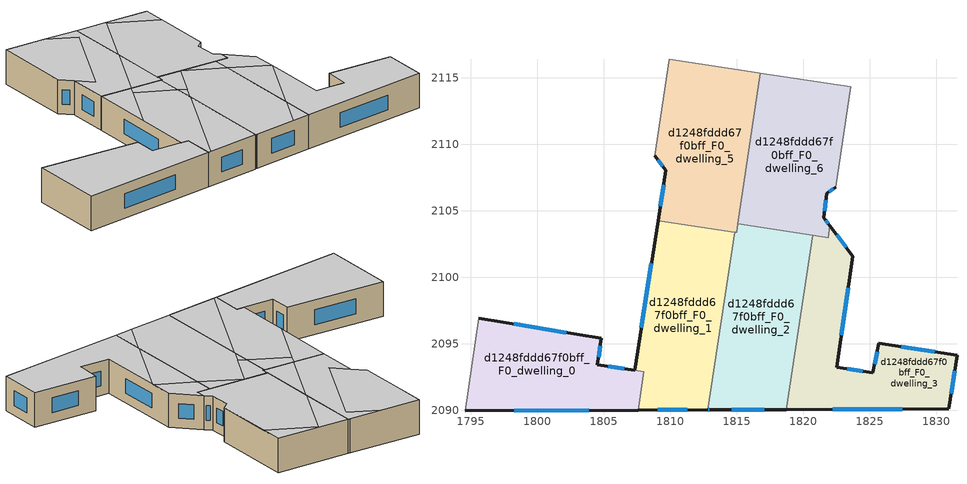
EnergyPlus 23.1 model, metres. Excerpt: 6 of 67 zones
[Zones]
d1248fddd67f0bff_F0_dwelling_0
 floor ground (EU_floor_Construction): 1804.8,2095.43 1804.52,2093.43 1808.01,2092.91 1807.57,2090.03 1794.55,2089.98 1795.6,2096.94 z0
 wall outside (EU_wall_Construction): 1794.55,2089.98 1807.57,2090.03 / 1807.32,2093.01 1804.52,2093.43 1804.8,2095.43 1795.6,2096.94 z0:3
 wall adiabatic (EU_wall_Construction): 1795.6,2096.94 1794.55,2089.98 z0:3
 wall to d1248fddd67f0bff_F0_dwelling_1 (EU_wall_Construction): 1807.57,2090.03 1808.01,2092.91 1807.32,2093.01 z0:3
 window (EU_Window_Construction): 1798.27,2089.99 1803.85,2090.01 / 1802.17,2095.86 1798.23,2096.51 / 1804.6,2094 1804.72,2094.86 / 1806.52,2093.13 1805.32,2093.31 z0.86:2.14
 ceiling to d1248fddd67f0bff_F1_dwelling_5 (EU_floor_Construction): 1807.57,2090.03 1808.01,2092.91 1804.52,2093.43 1804.8,2095.43 1795.6,2096.94 1794.55,2089.98 z3
d1248fddd67f0bff_F0_dwelling_1
 floor ground (EU_floor_Construction): 1814.79,2103.41 1814.84,2103.41 1812.82,2090.05 1812.77,2090.05 1807.57,2090.03 1808.01,2092.91 1807.32,2093.01 1809.08,2104.28 z0
 wall outside (EU_wall_Construction): 1807.57,2090.03 1812.77,2090.05 1812.82,2090.05 / 1809.08,2104.28 1807.32,2093.01 z0:3
 wall to d1248fddd67f0bff_F0_dwelling_2 (EU_wall_Construction): 1812.82,2090.05 1814.84,2103.41 z0:3
 wall to d1248fddd67f0bff_F0_dwelling_5 (EU_wall_Construction): 1814.84,2103.41 1814.79,2103.41 1809.08,2104.28 z0:3
 window (EU_Window_Construction): 1809.06,2090.03 1811.28,2090.04 / 1808.57,2101.06 1807.82,2096.23 z0.86:2.14
 ceiling to d1248fddd67f0bff_F1_dwelling_5 (EU_floor_Construction): 1807.82,2090.03 1814.21,2099.27 1814.47,2100.98 1811.45,2103.07 1808.14,2098.29 1807.32,2093.01 1808.01,2092.91 1807.57,2090.03 z3
 ceiling to d1248fddd67f0bff_F1_dwelling_7 (EU_floor_Construction): 1814.47,2100.98 1814.84,2103.41 1814.79,2103.41 1811.98,2103.84 1811.45,2103.07 z3
 ceiling to d1248fddd67f0bff_F1_dwelling_8 (EU_floor_Construction): 1812.82,2090.05 1814.21,2099.27 1807.82,2090.03 z3
 ceiling to d1248fddd67f0bff_F1_dwelling_4 (EU_floor_Construction): 1808.14,2098.29 1811.98,2103.84 1809.08,2104.28 z3
d1248fddd67f0bff_F0_dwelling_2
 floor ground (EU_floor_Construction): 1820.69,2103.18 1818.71,2090.07 1812.97,2090.05 1812.82,2090.05 1814.84,2103.41 1814.98,2103.38 1815.08,2104.03 z0
 wall outside (EU_wall_Construction): 1812.82,2090.05 1812.97,2090.05 1818.71,2090.07 z0:3
 wall to d1248fddd67f0bff_F0_dwelling_5 (EU_wall_Construction): 1815.08,2104.03 1814.98,2103.38 1814.84,2103.41 z0:3
 wall to d1248fddd67f0bff_F0_dwelling_3 (EU_wall_Construction): 1818.71,2090.07 1820.69,2103.18 z0:3
 wall to d1248fddd67f0bff_F0_dwelling_6 (EU_wall_Construction): 1820.69,2103.18 1815.08,2104.03 z0:3
 window (EU_Window_Construction): 1812.86,2090.05 1812.93,2090.05 / 1814.61,2090.05 1817.07,2090.06 z0.86:2.14
 ceiling to d1248fddd67f0bff_F1_dwelling_7 (EU_floor_Construction): 1820.43,2101.52 1820.69,2103.18 1817.29,2103.69 z3; 1815.1,2100.55 1817.28,2103.69 1815.08,2104.03 1814.98,2103.38 1814.84,2103.41 1814.47,2100.98 z3
 ceiling to d1248fddd67f0bff_F1_dwelling_8 (EU_floor_Construction): 1819.18,2093.24 1820.43,2101.52 1817.29,2103.69 1817.28,2103.69 1814.21,2099.27 1812.82,2090.05 1816.99,2090.06 z3
 ceiling to d1248fddd67f0bff_F1_dwelling_10 (EU_floor_Construction): 1818.71,2090.07 1819.18,2093.24 1816.99,2090.06 z3
 ceiling to d1248fddd67f0bff_F1_dwelling_5 (EU_floor_Construction): 1814.21,2099.27 1815.1,2100.55 1814.47,2100.98 z3
d1248fddd67f0bff_F0_dwelling_3
 floor ground (EU_floor_Construction): 1823.72,2101.61 1822.51,2093.27 1825.22,2092.84 1825.67,2095.06 1831.55,2094.16 1830.94,2090.12 1818.71,2090.07 1820.69,2103.18 1821.86,2103 1822,2103.88 z0
 wall outside (EU_wall_Construction): 1818.71,2090.07 1830.94,2090.12 1831.55,2094.16 1825.67,2095.06 1825.22,2092.84 1822.51,2093.27 1823.72,2101.61 1822,2103.88 z0:3
 wall to d1248fddd67f0bff_F0_dwelling_6 (EU_wall_Construction): 1822,2103.88 1821.86,2103 1820.69,2103.18 z0:3
 window (EU_Window_Construction): 1831.12,2091.27 1831.38,2093 / 1822.2,2090.08 1827.45,2090.1 / 1823.23,2102.25 1822.49,2103.23 / 1822.86,2095.65 1823.38,2099.22 / 1824.45,2092.96 1823.29,2093.14 / 1825.54,2094.42 1825.35,2093.47 / 1829.87,2094.42 1827.35,2094.8 z0.86:2.14
 ceiling to d1248fddd67f0bff_F1_dwelling_10 (EU_floor_Construction): 1830.94,2090.12 1831.55,2094.16 1825.67,2095.06 1825.22,2092.84 1822.51,2093.27 1823.39,2099.31 1819.18,2093.24 1818.71,2090.07 z3
 ceiling to d1248fddd67f0bff_F1_dwelling_8 (EU_floor_Construction): 1819.18,2093.24 1823.39,2099.31 1823.4,2099.37 1823.41,2099.46 1820.43,2101.52 z3
 ceiling to d1248fddd67f0bff_F1_dwelling_7 (EU_floor_Construction): 1823.41,2099.46 1823.72,2101.61 1822,2103.88 1821.86,2103 1820.69,2103.18 1820.43,2101.52 z3
d1248fddd67f0bff_F0_dwelling_5
 floor ground (EU_floor_Construction): 1816.77,2115.37 1815.05,2104.03 1815.08,2104.03 1814.98,2103.38 1809.08,2104.28 1809.67,2108.07 1808.83,2109.15 1809.92,2116.41 z0
 wall outside (EU_wall_Construction): 1808.83,2109.15 1809.67,2108.07 1809.08,2104.28 z0:3
 wall to d1248fddd67f0bff_F0_dwelling_4 (EU_wall_Construction): 1809.92,2116.41 1808.83,2109.15 z0:3
 wall to d1248fddd67f0bff_F0_dwelling_6 (EU_wall_Construction): 1815.08,2104.03 1815.05,2104.03 1816.77,2115.37 z0:3
 wall to d1248fddd67f0bff_F0_dwelling_9 (EU_wall_Construction): 1816.58,2115.4 1809.92,2116.41 z0:3
 wall to d1248fddd67f0bff_F0_dwelling_10 (EU_wall_Construction): 1816.77,2115.37 1816.58,2115.4 z0:3
 window (EU_Window_Construction): 1809.07,2108.84 1809.43,2108.38 / 1809.5,2106.99 1809.24,2105.36 z0.86:2.14
 ceiling to d1248fddd67f0bff_F1_dwelling_4 (EU_floor_Construction): 1811.98,2103.84 1815.87,2109.46 1816.77,2115.37 1813.64,2115.85 1815.99,2114.21 1810.77,2106.67 1809.66,2108.08 1809.08,2104.28 z3
 ceiling adiabatic (EU_roof_Construction): 1810.77,2106.67 1815.99,2114.21 1813.64,2115.85 1809.92,2116.41 1808.83,2109.15 1809.66,2108.08 z3
 ceiling to d1248fddd67f0bff_F1_dwelling_7 (EU_floor_Construction): 1814.98,2103.38 1815.08,2104.03 1815.05,2104.03 1815.87,2109.46 1811.98,2103.84 1814.79,2103.41 1814.84,2103.41 z3
d1248fddd67f0bff_F0_dwelling_6
 floor ground (EU_floor_Construction): 1823.58,2114.34 1822.44,2106.79 1821.76,2106.33 1821.54,2104.47 1822,2103.88 1821.86,2103 1815.05,2104.03 1816.77,2115.37 z0
 wall outside (EU_wall_Construction): 1822,2103.88 1821.54,2104.47 1821.76,2106.33 1822.44,2106.79 z0:3
 wall to d1248fddd67f0bff_F0_dwelling_7 (EU_wall_Construction): 1822.44,2106.79 1823.58,2114.34 z0:3
 wall to d1248fddd67f0bff_F0_dwelling_10 (EU_wall_Construction): 1823.58,2114.35 1816.77,2115.37 z0:3
 window (EU_Window_Construction): 1821.95,2106.46 1822.24,2106.66 / 1821.6,2105 1821.7,2105.8 / 1821.87,2104.05 1821.67,2104.3 z0.86:2.14
 ceiling to d1248fddd67f0bff_F1_dwelling_7 (EU_floor_Construction): 1821.86,2103 1822,2103.88 1821.54,2104.47 1821.76,2106.34 1821.78,2106.35 1822.44,2106.79 1823.27,2112.29 1819.59,2114.83 1815.87,2109.46 1815.05,2104.03 1815.11,2104.02 1817.28,2103.7 1817.29,2103.69 z3
 ceiling to d1248fddd67f0bff_F1_dwelling_4 (EU_floor_Construction): 1815.87,2109.46 1819.67,2114.94 1816.77,2115.37 z3
 ceiling to d1248fddd67f0bff_F1_dwelling_6 (EU_floor_Construction): 1823.27,2112.29 1823.58,2114.34 1819.67,2114.94 1819.59,2114.83 z3
[Building]
EU S2 Campaign: North Axis=0; Terrain=City; Solar Distribution=FullExterior
[Site:Location]
Helsinki-Vantaa.AP: Latitude=60.317; Longitude=24.963; Time Zone=2; Elevation=54.6
[SizingPeriod:WeatherFileDays]
AnnualSizingPeriod: Begin Month=1; Begin Day of Month=1; End Month=12; End Day of Month=31; Day of Week for Start Day=Monday; Use Weather File Daylight Saving Period=No; Use Weather File Rain and Snow Indicators=No
[MATERIAL]
EU_InternalMass_Material: Roughness=MediumRough; Thickness=0.1; Conductivity=1; Density=1800; Specific Heat=900; Thermal Absorptance=0.9; Solar Absorptance=0.7; Visible Absorptance=0.7
[MATERIAL:NOMASS] Roughness=MediumRough; Thermal Absorptance=0.9; Solar Absorptance=0.7; Visible Absorptance=0.7
Name | Thermal Resistance
EU_wall_NoMass | 1.10183
EU_roof_NoMass; EU_floor_NoMass | 1.70606
[WINDOWMATERIAL:SIMPLEGLAZINGSYSTEM]
EU_Window_SimpleGlazing: UFactor=3.11035; Solar Heat Gain Coefficient=0.8; Visible Transmittance=0.8
[CONSTRUCTION]
EU_wall_Construction: EU_wall_NoMass
EU_roof_Construction: EU_roof_NoMass
EU_floor_Construction: EU_floor_NoMass
EU_Window_Construction: EU_Window_SimpleGlazing
EU_InternalMass_Construction: EU_InternalMass_Material
[ZONE] Type=1; Multiplier=1; Ceiling Height=autocalculate; Floor Area=autocalculate; Part of Total Floor Area=Yes
Name | Volume
d1248fddd67f0bff_F0_dwelling_0 | 208.886
d1248fddd67f0bff_F0_dwelling_1 | 239.201
d1248fddd67f0bff_F0_dwelling_2 | 238.977
d1248fddd67f0bff_F0_dwelling_3 | 234.109
d1248fddd67f0bff_F0_dwelling_5 | 239.14
d1248fddd67f0bff_F0_dwelling_6 | 232.904
[INTERNALMASS] Construction=EU_InternalMass_Construction
Name | Zone or ZoneList | Surface Area
d1248fddd67f0bff_F0_dwelling_0_EU_InternalMass | d1248fddd67f0bff_F0_dwelling_0 | 69.6307
d1248fddd67f0bff_F0_dwelling_1_EU_InternalMass | d1248fddd67f0bff_F0_dwelling_1 | 79.7299
d1248fddd67f0bff_F0_dwelling_2_EU_InternalMass | d1248fddd67f0bff_F0_dwelling_2 | 79.6641
d1248fddd67f0bff_F0_dwelling_3_EU_InternalMass | d1248fddd67f0bff_F0_dwelling_3 | 78.0361
d1248fddd67f0bff_F0_dwelling_5_EU_InternalMass | d1248fddd67f0bff_F0_dwelling_5 | 79.7118
d1248fddd67f0bff_F0_dwelling_6_EU_InternalMass | d1248fddd67f0bff_F0_dwelling_6 | 77.6342
[OTHEREQUIPMENT] Fuel Type=Electricity; Design Level Calculation Method=Watts/Area; Power per Zone Floor Area=1; Fraction Latent=0; Fraction Radiant=0; Fraction Lost=0; Carbon Dioxide Generation Rate=0; EndUse Subcategory=EU_Step8_InternalGains
Name | Zone or ZoneList or Space or SpaceList | Schedule
EU_Step8_InternalGain_d1248fddd67f0bff_F0_dwelling_0_f000 | d1248fddd67f0bff_F0_dwelling_0 | EU_Step8_GainSchedule_d1248fddd67f0bff_F0_dwelling_0_f000
EU_Step8_InternalGain_d1248fddd67f0bff_F0_dwelling_1_f000 | d1248fddd67f0bff_F0_dwelling_1 | EU_Step8_GainSchedule_d1248fddd67f0bff_F0_dwelling_1_f000
EU_Step8_InternalGain_d1248fddd67f0bff_F0_dwelling_2_f000 | d1248fddd67f0bff_F0_dwelling_2 | EU_Step8_GainSchedule_d1248fddd67f0bff_F0_dwelling_2_f000
EU_Step8_InternalGain_d1248fddd67f0bff_F0_dwelling_3_f000 | d1248fddd67f0bff_F0_dwelling_3 | EU_Step8_GainSchedule_d1248fddd67f0bff_F0_dwelling_3_f000
EU_Step8_InternalGain_d1248fddd67f0bff_F0_dwelling_5_f000 | d1248fddd67f0bff_F0_dwelling_5 | EU_Step8_GainSchedule_d1248fddd67f0bff_F0_dwelling_5_f000
EU_Step8_InternalGain_d1248fddd67f0bff_F0_dwelling_6_f000 | d1248fddd67f0bff_F0_dwelling_6 | EU_Step8_GainSchedule_d1248fddd67f0bff_F0_dwelling_6_f000
[ZONEVENTILATION:DESIGNFLOWRATE] Schedule=EU_AlwaysOn; Design Flow Rate Calculation Method=AirChanges/Hour; Air Changes per Hour=0.756316; Ventilation Type=Natural; Fan Pressure Rise=0; Fan Total Efficiency=1; Constant Term Coefficient=1; Temperature Term Coefficient=0; Velocity Term Coefficient=0; Velocity Squared Term Coefficient=0; Minimum Indoor Temperature=-100; Maximum Indoor Temperature=100; Delta Temperature=-100; Minimum Outdoor Temperature=-100; Maximum Outdoor Temperature=100; Maximum Wind Speed=40
Name | Zone or ZoneList or Space or SpaceList
EU_ConstantAir_d1248fddd67f0bff_F0_dwelling_0 | d1248fddd67f0bff_F0_dwelling_0
EU_ConstantAir_d1248fddd67f0bff_F0_dwelling_1 | d1248fddd67f0bff_F0_dwelling_1
EU_ConstantAir_d1248fddd67f0bff_F0_dwelling_2 | d1248fddd67f0bff_F0_dwelling_2
EU_ConstantAir_d1248fddd67f0bff_F0_dwelling_3 | d1248fddd67f0bff_F0_dwelling_3
EU_ConstantAir_d1248fddd67f0bff_F0_dwelling_5 | d1248fddd67f0bff_F0_dwelling_5
EU_ConstantAir_d1248fddd67f0bff_F0_dwelling_6 | d1248fddd67f0bff_F0_dwelling_6
[HVACTEMPLATE:THERMOSTAT] Constant Heating Setpoint=20; Constant Cooling Setpoint=50
EU_HeatOnly_d1248fddd67f0bff_F0_dwelling_0; EU_HeatOnly_d1248fddd67f0bff_F0_dwelling_1; EU_HeatOnly_d1248fddd67f0bff_F0_dwelling_2; EU_HeatOnly_d1248fddd67f0bff_F0_dwelling_3; EU_HeatOnly_d1248fddd67f0bff_F0_dwelling_4; EU_HeatOnly_d1248fddd67f0bff_F0_dwelling_5; EU_HeatOnly_d1248fddd67f0bff_F0_dwelling_6; EU_HeatOnly_d1248fddd67f0bff_F0_dwelling_7; EU_HeatOnly_d1248fddd67f0bff_F0_dwelling_8; EU_HeatOnly_d1248fddd67f0bff_F0_dwelling_9; EU_HeatOnly_d1248fddd67f0bff_F0_dwelling_10; EU_HeatOnly_d1248fddd67f0bff_F0_dwelling_11; EU_HeatOnly_d1248fddd67f0bff_F1_dwelling_0; EU_HeatOnly_d1248fddd67f0bff_F1_dwelling_1; EU_HeatOnly_d1248fddd67f0bff_F1_dwelling_2; EU_HeatOnly_d1248fddd67f0bff_F1_dwelling_3; EU_HeatOnly_d1248fddd67f0bff_F1_dwelling_4; EU_HeatOnly_d1248fddd67f0bff_F1_dwelling_5; EU_HeatOnly_d1248fddd67f0bff_F1_dwelling_6; EU_HeatOnly_d1248fddd67f0bff_F1_dwelling_7; EU_HeatOnly_d1248fddd67f0bff_F1_dwelling_8; EU_HeatOnly_d1248fddd67f0bff_F1_dwelling_9; EU_HeatOnly_d1248fddd67f0bff_F1_dwelling_10; EU_HeatOnly_d1248fddd67f0bff_F2_dwelling_0; EU_HeatOnly_d1248fddd67f0bff_F2_dwelling_1; EU_HeatOnly_d1248fddd67f0bff_F2_dwelling_2; EU_HeatOnly_d1248fddd67f0bff_F2_dwelling_3; EU_HeatOnly_d1248fddd67f0bff_F2_dwelling_4; EU_HeatOnly_d1248fddd67f0bff_F2_dwelling_5; EU_HeatOnly_d1248fddd67f0bff_F2_dwelling_6; EU_HeatOnly_d1248fddd67f0bff_F2_dwelling_7; EU_HeatOnly_d1248fddd67f0bff_F2_dwelling_8; EU_HeatOnly_d1248fddd67f0bff_F2_dwelling_9; EU_HeatOnly_d1248fddd67f0bff_F2_dwelling_10; EU_HeatOnly_d1248fddd67f0bff_F3_dwelling_0; EU_HeatOnly_d1248fddd67f0bff_F3_dwelling_1; EU_HeatOnly_d1248fddd67f0bff_F3_dwelling_2; EU_HeatOnly_d1248fddd67f0bff_F3_dwelling_3; EU_HeatOnly_d1248fddd67f0bff_F3_dwelling_4; EU_HeatOnly_d1248fddd67f0bff_F3_dwelling_5; EU_HeatOnly_d1248fddd67f0bff_F3_dwelling_6; EU_HeatOnly_d1248fddd67f0bff_F3_dwelling_7; EU_HeatOnly_d1248fddd67f0bff_F3_dwelling_8; EU_HeatOnly_d1248fddd67f0bff_F3_dwelling_9; EU_HeatOnly_d1248fddd67f0bff_F3_dwelling_10; EU_HeatOnly_d1248fddd67f0bff_F4_dwelling_0; EU_HeatOnly_d1248fddd67f0bff_F4_dwelling_1; EU_HeatOnly_d1248fddd67f0bff_F4_dwelling_2; EU_HeatOnly_d1248fddd67f0bff_F4_dwelling_3; EU_HeatOnly_d1248fddd67f0bff_F4_dwelling_4; EU_HeatOnly_d1248fddd67f0bff_F4_dwelling_5; EU_HeatOnly_d1248fddd67f0bff_F4_dwelling_6; EU_HeatOnly_d1248fddd67f0bff_F4_dwelling_7; EU_HeatOnly_d1248fddd67f0bff_F4_dwelling_8; EU_HeatOnly_d1248fddd67f0bff_F4_dwelling_9; EU_HeatOnly_d1248fddd67f0bff_F4_dwelling_10; EU_HeatOnly_d1248fddd67f0bff_F5_dwelling_0; EU_HeatOnly_d1248fddd67f0bff_F5_dwelling_1; EU_HeatOnly_d1248fddd67f0bff_F5_dwelling_2; EU_HeatOnly_d1248fddd67f0bff_F5_dwelling_3; EU_HeatOnly_d1248fddd67f0bff_F5_dwelling_4; EU_HeatOnly_d1248fddd67f0bff_F5_dwelling_5; EU_HeatOnly_d1248fddd67f0bff_F5_dwelling_6; EU_HeatOnly_d1248fddd67f0bff_F5_dwelling_7; EU_HeatOnly_d1248fddd67f0bff_F5_dwelling_8; EU_HeatOnly_d1248fddd67f0bff_F5_dwelling_9; EU_HeatOnly_d1248fddd67f0bff_F5_dwelling_10
[HVACTEMPLATE:ZONE:IDEALLOADSAIRSYSTEM] System Availability Schedule=EU_AlwaysOn; Maximum Heating Supply Air Temperature=50; Minimum Cooling Supply Air Temperature=13; Maximum Heating Supply Air Humidity Ratio=0.0156; Minimum Cooling Supply Air Humidity Ratio=0.0077; Heating Limit=NoLimit; Cooling Limit=NoLimit; Heating Availability Schedule=EU_AlwaysOn; Cooling Availability Schedule=EU_CoolingOff; Dehumidification Control Type=ConstantSensibleHeatRatio; Cooling Sensible Heat Ratio=0.7; Dehumidification Setpoint=60; Humidification Control Type=None; Humidification Setpoint=30; Outdoor Air Method=None; Outdoor Air Flow Rate per Person=0.00944; Outdoor Air Flow Rate per Zone Floor Area=0; Outdoor Air Flow Rate per Zone=0; Demand Controlled Ventilation Type=None; Outdoor Air Economizer Type=NoEconomizer; Heat Recovery Type=None; Sensible Heat Recovery Effectiveness=0.7; Latent Heat Recovery Effectiveness=0.65
Name | Template Thermostat
d1248fddd67f0bff_F0_dwelling_0 | EU_HeatOnly_d1248fddd67f0bff_F0_dwelling_0
d1248fddd67f0bff_F0_dwelling_1 | EU_HeatOnly_d1248fddd67f0bff_F0_dwelling_1
d1248fddd67f0bff_F0_dwelling_2 | EU_HeatOnly_d1248fddd67f0bff_F0_dwelling_2
d1248fddd67f0bff_F0_dwelling_3 | EU_HeatOnly_d1248fddd67f0bff_F0_dwelling_3
d1248fddd67f0bff_F0_dwelling_5 | EU_HeatOnly_d1248fddd67f0bff_F0_dwelling_5
d1248fddd67f0bff_F0_dwelling_6 | EU_HeatOnly_d1248fddd67f0bff_F0_dwelling_6
[SIZING:ZONE] Zone Cooling Design Supply Air Temperature Input Method=SupplyAirTemperature; Zone Cooling Design Supply Air Temperature=13; Zone Heating Design Supply Air Temperature Input Method=SupplyAirTemperature; Zone Heating Design Supply Air Temperature=50; Zone Cooling Design Supply Air Humidity Ratio=0.008; Zone Heating Design Supply Air Humidity Ratio=0.008; Cooling Design Air Flow Method=DesignDay; Cooling Design Air Flow Rate=0; Cooling Minimum Air Flow per Zone Floor Area=0.000762; Cooling Minimum Air Flow=0; Cooling Minimum Air Flow Fraction=0.2; Heating Design Air Flow Method=DesignDay; Heating Design Air Flow Rate=0; Heating Maximum Air Flow per Zone Floor Area=0.002032; Heating Maximum Air Flow=0.141576; Heating Maximum Air Flow Fraction=0.3; Account for Dedicated Outdoor Air System=No; Dedicated Outdoor Air System Control Strategy=NeutralSupplyAir; Dedicated Outdoor Air Low Setpoint Temperature for Design=autosize; Dedicated Outdoor Air High Setpoint Temperature for Design=autosize; Zone Load Sizing Method=Sensible Load Only No Latent Load; Zone Latent Cooling Design Supply Air Humidity Ratio Input Method=HumidityRatioDifference; Zone Cooling Design Supply Air Humidity Ratio Difference=0.005; Zone Latent Heating Design Supply Air Humidity Ratio Input Method=HumidityRatioDifference; Zone Humidification Design Supply Air Humidity Ratio Difference=0.005
d1248fddd67f0bff_F0_dwelling_0; d1248fddd67f0bff_F0_dwelling_1; d1248fddd67f0bff_F0_dwelling_2; d1248fddd67f0bff_F0_dwelling_3; d1248fddd67f0bff_F0_dwelling_5; d1248fddd67f0bff_F0_dwelling_6
[SCHEDULE:CONSTANT]
Name | Hourly Value
EU_AlwaysOn | 1
EU_CoolingOff | 0
[SCHEDULE:FILE] Column Number=1; Rows to Skip at Top=0; Number of Hours of Data=8760; Column Separator=Comma; Interpolate to Timestep=No; Minutes per Item=60; Adjust Schedule for Daylight Savings=Yes
Name | File
EU_Step8_GainSchedule_d1248fddd67f0bff_F0_dwelling_0_f000 | ../../schedules/d1248fddd67f0bff/d1248fddd67f0bff_F0_dwelling_0_f000_gain.csv
EU_Step8_GainSchedule_d1248fddd67f0bff_F0_dwelling_1_f000 | ../../schedules/d1248fddd67f0bff/d1248fddd67f0bff_F0_dwelling_1_f000_gain.csv
EU_Step8_GainSchedule_d1248fddd67f0bff_F0_dwelling_2_f000 | ../../schedules/d1248fddd67f0bff/d1248fddd67f0bff_F0_dwelling_2_f000_gain.csv
EU_Step8_GainSchedule_d1248fddd67f0bff_F0_dwelling_3_f000 | ../../schedules/d1248fddd67f0bff/d1248fddd67f0bff_F0_dwelling_3_f000_gain.csv
EU_Step8_GainSchedule_d1248fddd67f0bff_F0_dwelling_5_f000 | ../../schedules/d1248fddd67f0bff/d1248fddd67f0bff_F0_dwelling_5_f000_gain.csv
EU_Step8_GainSchedule_d1248fddd67f0bff_F0_dwelling_6_f000 | ../../schedules/d1248fddd67f0bff/d1248fddd67f0bff_F0_dwelling_6_f000_gain.csv
